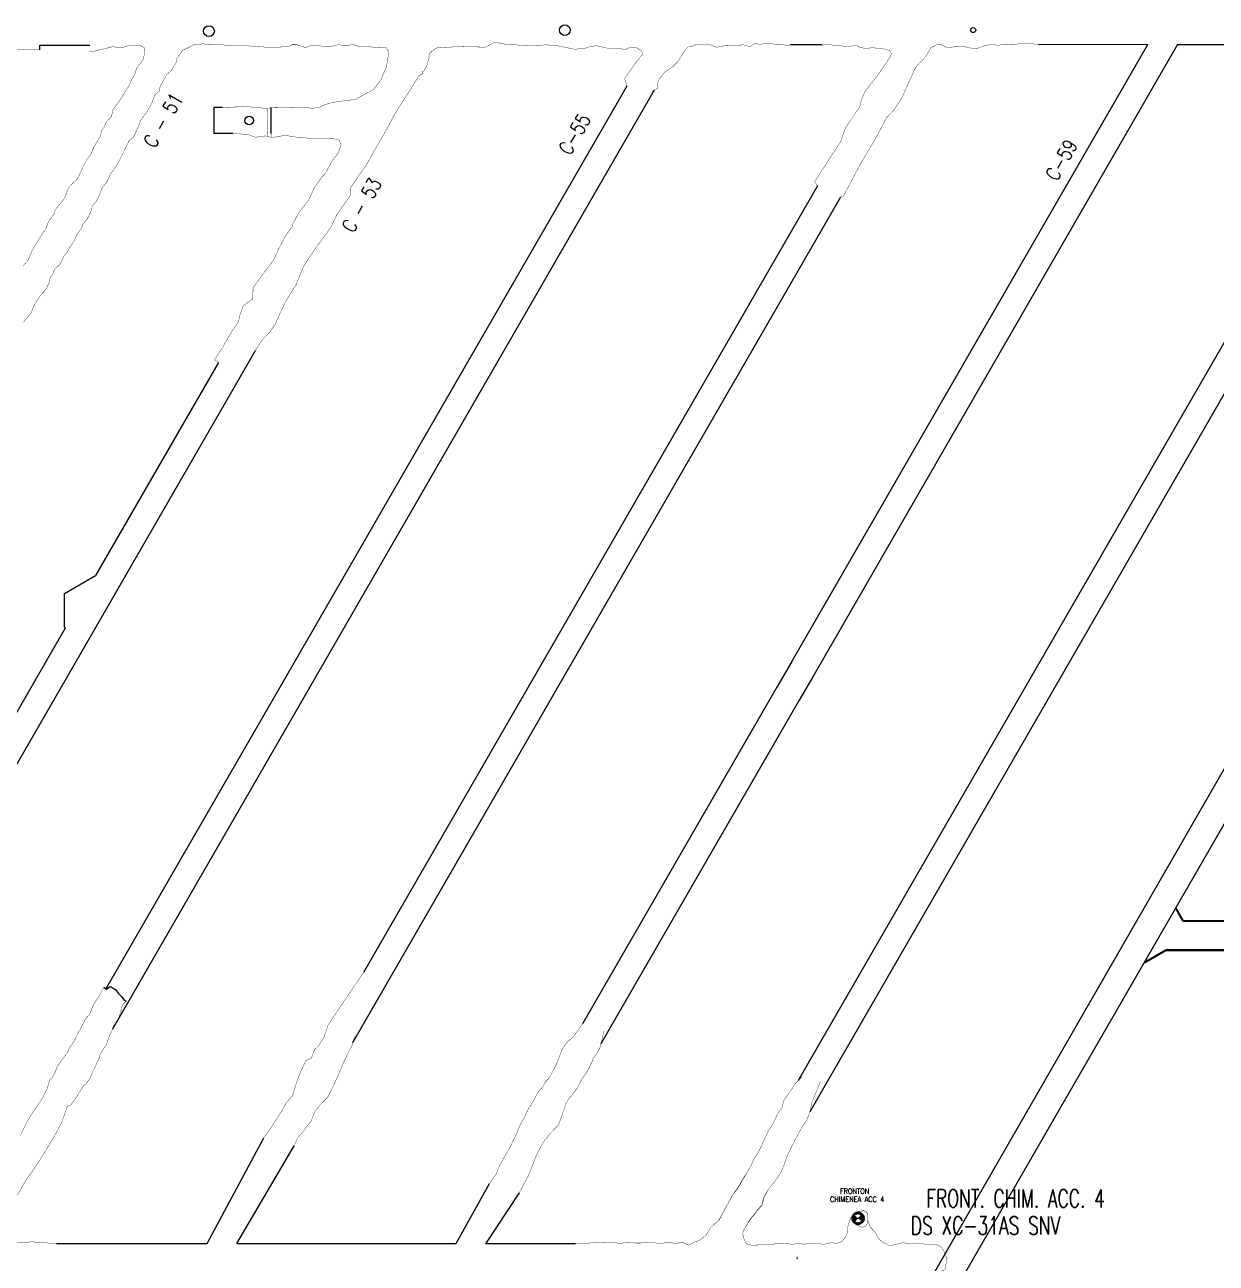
# Model space of a CAD drawing. Header units: millimetres. Extents: x -28 to 1943, y -5245 to 2752.
# Drawn here: x 1517.8 to 1684, y 2084.6 to 2257.1 of the extents above; entities that cross this region are included whole.
import ezdxf
from ezdxf.enums import TextEntityAlignment as Align

# ---------------------------------------------------------------- set-up
doc = ezdxf.new("R2010")
doc.units = ezdxf.units.MM
doc.linetypes.add('CONTINUA', pattern=[0])
doc.styles.add('ROMANS', font='romans.shx', dxfattribs={"width": 0.8})

msp = doc.modelspace()

# ---------------------------------------------------------------- hatches: boundary and pattern name
h = msp.add_hatch(color=3)
h.dxf.hatch_style = 1
h.paths.add_polyline_path([(1634.497, 2091.392), (1634.015, 2090.818), (1634.765, 2090.818, 0.2216947)])
h.paths.add_polyline_path([(1634.765, 2090.818), (1634.015, 2090.818), (1634.59, 2090.336, 0.176327)])
h.paths.add_polyline_path([(1634.015, 2090.818), (1633.265, 2090.818, 0.2216947), (1633.533, 2090.243)])
h.paths.add_polyline_path([(1633.441, 2091.3, 0.176327), (1633.265, 2090.818), (1634.015, 2090.818)])

# ---------------------------------------------------------------- linework, layer by layer
at = {"lineweight": 35}
for p, q in [((1678.308, 2134.011), (1679.308, 2132.279)), ((1679.308, 2132.279), (1716.662, 2132.279)), ((1673.939, 2126.447), (1676.939, 2128.179))]:
    msp.add_line(p, q, dxfattribs=at)
at = {"color": 3, "lineweight": 40}
msp.add_line((1676.939, 2128.179), (1716.662, 2128.179), dxfattribs=at)
at = {"color": 5, "linetype": 'Continuous', "const_width": 0.05}
for points in [[(1519.946, 2253.675), (1517.762, 2253.659), (1515.814, 2253.853), (1514.125, 2254.181)], [(1517.644, 2223.564), (1518.186, 2224.185), (1518.316, 2224.343), (1518.627, 2225.149), (1518.694, 2225.288), (1518.798, 2225.581), (1519.404, 2226.584), (1519.939, 2227.457), (1520.263, 2228.022), (1520.765, 2228.658), (1521.058, 2229.546), (1521.365, 2230.021), (1521.489, 2230.211), (1521.975, 2230.821), (1522.043, 2231.237), (1522.499, 2231.925), (1522.885, 2232.354), (1523.245, 2232.787), (1523.489, 2233.266), (1523.531, 2233.409), (1523.779, 2234.039), (1524.058, 2234.598), (1525.075, 2235.549), (1525.627, 2236.563), (1525.84, 2237.107), (1526.437, 2238.298), (1527.096, 2239.18), (1527.452, 2240.07), (1527.725, 2240.54), (1528.402, 2241.647), (1528.534, 2242.433), (1528.865, 2242.792), (1529.237, 2243.608), (1529.661, 2244.078), (1529.992, 2244.464), (1529.965, 2244.541), (1530.129, 2245.294), (1530.144, 2245.314), (1530.963, 2246.442), (1531.345, 2246.994), (1531.529, 2247.309), (1532.47, 2248.827), (1532.594, 2249.246), (1533.124, 2250.159), (1533.267, 2250.54), (1533.381, 2250.983), (1534.338, 2252.277), (1534.48, 2252.923), (1534.518, 2253.947), (1533.869, 2254.298), (1532.54, 2254.292), (1531.355, 2253.958), (1530.075, 2254.082), (1527.166, 2253.374), (1526.775, 2253.439)], [(1549.117, 2254.191), (1547.742, 2254.208), (1546.423, 2254.207), (1545.05, 2254.413), (1543.83, 2254.409), (1542.632, 2254.481), (1541.408, 2254.359), (1540.699, 2253.997), (1539.802, 2253.547), (1539.03, 2252.413), (1538.921, 2251.836), (1538.3, 2250.796), (1537.656, 2250.232), (1536.709, 2248.551), (1536.589, 2247.86), (1536.477, 2247.785), (1535.974, 2247.365), (1535.697, 2246.613), (1535.509, 2246.15), (1534.847, 2244.966), (1534.095, 2244.003), (1533.447, 2242.426), (1532.962, 2241.469), (1532.384, 2241), (1531.953, 2240.109), (1531.506, 2239.16), (1530.938, 2238.057), (1530.318, 2237.067), (1529.784, 2236.33), (1529.226, 2235.134), (1528.608, 2234.421), (1528.198, 2233.244), (1527.722, 2232.449), (1527.285, 2231.902), (1527.263, 2231.824), (1527.078, 2231.208), (1526.568, 2230.104), (1526.229, 2229.696), (1525.914, 2229.304), (1525.856, 2229.055), (1525.56, 2228.558), (1525.086, 2227.873), (1524.79, 2227.138), (1524.167, 2226.188), (1523.711, 2225.418), (1523.269, 2224.856), (1523.099, 2224.451), (1522.813, 2223.87), (1522.447, 2223.475), (1522.033, 2223.149), (1521.736, 2222.371), (1521.418, 2221.97), (1521.312, 2221.697), (1521.256, 2221.239), (1520.875, 2220.436), (1520.483, 2219.905), (1520.08, 2219.457), (1519.691, 2218.927), (1519.265, 2218.245), (1518.942, 2217.639), (1518.793, 2217.078), (1517.65, 2215.687)], [(1549.117, 2254.191), (1551.87, 2253.998), (1553.025, 2253.983)], [(1566.728, 2253.981), (1566.023, 2254.068), (1564.953, 2254.171), (1564.44, 2254.133), (1563.876, 2254.316), (1563.353, 2254.39), (1563.043, 2254.214), (1561.522, 2254.361), (1560.743, 2254.175), (1559.821, 2254.107), (1558.676, 2254.241), (1558.098, 2254.259), (1557.542, 2254.189), (1556.965, 2253.976), (1556.393, 2254.16), (1555.784, 2254.373), (1555.1, 2254.374), (1554.838, 2254.195), (1553.025, 2253.983)], [(1567.666, 2249.913), (1568.2, 2251.127), (1568.27, 2251.377), (1568.556, 2253.075), (1568.529, 2253.517), (1568.432, 2253.622), (1568.233, 2253.951), (1567.963, 2254.032), (1566.728, 2253.981)], [(1601.777, 2248.598), (1601.474, 2249.665), (1603.051, 2251.881), (1603.759, 2252.805), (1603.938, 2252.928), (1603.9, 2253.379), (1603.834, 2253.464), (1603.578, 2253.649), (1603.228, 2253.905), (1602.823, 2253.98), (1602.613, 2253.913), (1602.338, 2253.934), (1602.092, 2253.958), (1601.878, 2253.779), (1601.283, 2253.721), (1600.847, 2253.878), (1600.263, 2253.872), (1599.751, 2253.873), (1599.093, 2253.88), (1597.544, 2254.239), (1597.119, 2254.159), (1596.648, 2254.091), (1596.126, 2253.942), (1595.962, 2253.834), (1594.437, 2253.745), (1592.751, 2254.092), (1591.835, 2254.281), (1590.389, 2254.347), (1589.653, 2254.273), (1588.216, 2254.315), (1587.46, 2254.199), (1586.605, 2254.32), (1585.935, 2254.381), (1585.196, 2254.343), (1584.243, 2254.592), (1583.239, 2254.647), (1582.061, 2254.029), (1578.371, 2254.107), (1577.803, 2254.071), (1575.866, 2253.973), (1575.717, 2253.927), (1575.537, 2253.993), (1575.206, 2253.879), (1574.927, 2253.693), (1574.87, 2253.629), (1574.515, 2253.433), (1574.536, 2253.371), (1574.17, 2253.109), (1574.227, 2253.055), (1574.172, 2252.719), (1574.225, 2252.616), (1574.095, 2252.148), (1574.009, 2251.921), (1573.963, 2251.675), (1573.856, 2251.292), (1573.774, 2251.179), (1573.548, 2250.85), (1573.498, 2250.721), (1573.237, 2250.616), (1573.375, 2250.349), (1572.787, 2250.054), (1572.128, 2248.933)], [(1618.935, 2254.113), (1617.848, 2254.381), (1617.361, 2254.203), (1616.194, 2254.253), (1615.322, 2254.206), (1614.28, 2254.015), (1613.165, 2254.451), (1613.112, 2254.386), (1612.484, 2254.405), (1611.457, 2254.411), (1611.129, 2254.205), (1610.289, 2254.048), (1610.166, 2253.906), (1610.026, 2253.768), (1609.66, 2253.281), (1609.465, 2252.908), (1609.409, 2252.84), (1608.947, 2252.076), (1608.136, 2251.243), (1607.48, 2250.853), (1607.231, 2250.654), (1606.958, 2250.426), (1606.343, 2249.623), (1606.063, 2249.062), (1606.091, 2248.347), (1605.327, 2247.848)]]:
    msp.add_lwpolyline(points, dxfattribs=at)
for points in [[(1519.946, 2253.675), (1519.946, 2254.303)], [(1519.946, 2254.303), (1526.912, 2254.302)], [(1519.946, 2253.675), (1519.946, 2254.303)], [(1519.946, 2254.303), (1526.912, 2254.302)], [(1544.21, 2245.61), (1544.21, 2242.01)], [(1544.21, 2245.61), (1544.21, 2242.01)], [(1549.943, 2211.691), (1505.594, 2134.875)], [(1549.943, 2211.691), (1505.594, 2134.875)], [(1544.853, 2210.075), (1527.71, 2180.382)], [(1544.853, 2210.075), (1527.71, 2180.382)], [(1523.371, 2177.876), (1527.71, 2180.382)], [(1523.371, 2177.876), (1527.71, 2180.382)], [(1523.371, 2173.21), (1523.371, 2177.876)], [(1523.371, 2173.21), (1523.371, 2177.876)], [(1523.47, 2173.038), (1502.752, 2137.153)], [(1523.47, 2173.038), (1502.752, 2137.153)], [(1523.371, 2173.21), (1523.47, 2173.038)], [(1523.371, 2173.21), (1523.47, 2173.038)], [(1624.717, 2168.332), (1622.699, 2164.836)], [(1624.717, 2168.332), (1622.699, 2164.836)], [(1627.835, 2166.532), (1625.816, 2163.036)], [(1627.835, 2166.532), (1625.816, 2163.036)]]:
    msp.add_lwpolyline(points)
at = {"linetype": 'Continuous', "const_width": 0.05}
for points in [[(1624.588, 2254.396), (1624.446, 2254.286), (1622.934, 2254.375), (1621.685, 2254.537), (1621.071, 2254.549), (1620.425, 2254.415), (1619.626, 2254.519), (1618.935, 2254.113)], [(1628.99, 2254.396), (1629.03, 2254.311), (1630.116, 2254.41), (1630.415, 2254.325), (1631.102, 2254.253), (1631.927, 2254.174), (1632.506, 2254.063), (1633.228, 2254.213), (1633.921, 2254.187), (1634.29, 2254.019), (1634.82, 2253.886), (1635.436, 2253.867), (1635.954, 2253.961), (1636.826, 2253.859), (1637.626, 2253.779), (1638.38, 2253.597)], [(1642.492, 2251.761), (1643.124, 2252.295), (1643.505, 2252.818), (1643.842, 2253.376), (1644.192, 2253.964), (1644.904, 2254.333), (1645.496, 2254.425), (1645.812, 2254.282), (1646.156, 2254.063), (1646.813, 2253.972), (1647.592, 2254.099), (1648.466, 2254.079), (1649.21, 2254.04), (1649.859, 2253.868), (1650.394, 2253.783), (1651.559, 2254.187), (1652.298, 2254.348), (1652.927, 2254.411), (1653.369, 2254.293), (1654.097, 2254.354), (1654.878, 2254.38), (1655.717, 2254.425), (1656.562, 2254.493), (1657.795, 2254.498), (1659.168, 2254.441)], [(1628.366, 2234.721), (1627.949, 2235.263), (1631.592, 2240.876), (1632.217, 2242.693), (1634.317, 2245.833), (1634.451, 2246.619), (1634.953, 2247.819), (1636.653, 2249.978), (1638.036, 2251.94), (1638.673, 2253.056), (1638.38, 2253.597)], [(1642.492, 2251.761), (1641.924, 2251.001), (1640.988, 2248.859), (1640.063, 2246.862), (1638.952, 2245.212), (1637.98, 2244.197), (1636.376, 2241.132), (1634.425, 2237.897), (1631.923, 2233.168), (1631.63, 2233.174)], [(1545.421, 2245.61), (1548.693, 2245.751), (1551.712, 2245.481), (1551.93, 2245.531), (1552.255, 2245.6), (1554.537, 2245.578), (1556.533, 2245.639), (1558.005, 2245.504), (1558.884, 2245.659), (1560.084, 2246.137), (1561.344, 2246.435), (1562.903, 2246.603), (1564.075, 2246.794), (1565.106, 2247.395), (1566.401, 2248.069), (1567.52, 2249.489), (1567.666, 2249.913)], [(1572.128, 2248.933), (1570.76, 2246.808), (1570.063, 2245.728), (1569.375, 2244.605), (1567.795, 2241.682), (1566.615, 2239.677), (1565.472, 2237.629), (1564.099, 2235.69)], [(1551.712, 2245.481), (1551.675, 2244.387), (1551.731, 2243.208), (1551.691, 2242.521), (1551.717, 2241.564)], [(1552.341, 2241.468), (1552.258, 2241.466), (1552.209, 2242.474), (1552.211, 2243.211), (1552.18, 2244.383), (1552.224, 2245.494), (1552.255, 2245.6)], [(1559.782, 2236.481), (1560.717, 2238.249), (1561.453, 2239.118), (1561.944, 2240.376), (1561.692, 2241.065), (1560.657, 2241.319), (1559.074, 2241.351), (1557.345, 2241.349), (1556.055, 2241.428), (1554.164, 2241.731), (1552.542, 2241.468), (1552.141, 2241.468), (1551.717, 2241.564), (1551.436, 2241.661), (1549.997, 2241.476), (1549.092, 2241.813), (1548.026, 2241.923), (1546.824, 2242.01)], [(1559.782, 2236.481), (1559.232, 2235.896), (1558.227, 2234.475), (1557.416, 2232.721), (1556.013, 2230.933), (1555.241, 2229.447), (1555.136, 2229.026)], [(1558.77, 2226.586), (1558.928, 2226.74), (1560.524, 2228.937), (1561.365, 2230.707), (1563.195, 2233.302), (1563.235, 2234.409), (1563.605, 2234.969), (1564.099, 2235.69)], [(1555.136, 2229.026), (1554.199, 2227.742), (1553.2, 2225.85)], [(1556.687, 2223.475), (1557.591, 2224.833), (1558.77, 2226.586)], [(1553.2, 2225.85), (1553.034, 2225.454), (1552.469, 2224.267), (1551.077, 2222.44), (1549.666, 2220.509), (1549.637, 2218.96), (1548.308, 2217.986)], [(1552.802, 2215.472), (1553.063, 2216.142), (1554.22, 2218.633), (1555.677, 2220.943), (1556.6, 2223.206), (1556.687, 2223.475)], [(1548.308, 2217.986), (1547.872, 2216.858), (1547.622, 2215.72), (1546.666, 2214.364)], [(1546.666, 2214.364), (1545.441, 2212.227), (1544.288, 2210.442), (1544.614, 2210.228), (1544.853, 2210.075)], [(1549.927, 2211.666), (1550.964, 2213.255), (1551.997, 2214.319), (1552.802, 2215.472)], [(1551.158, 2102.045), (1552.148, 2103.421), (1552.928, 2104.653), (1553.702, 2105.794), (1554.013, 2106.399), (1554.341, 2106.952), (1555.151, 2107.909), (1555.738, 2109.751), (1556.219, 2111.046), (1557.01, 2112.785), (1557.807, 2113.141), (1558.217, 2114.312), (1558.74, 2114.791), (1559.584, 2116.101), (1560.126, 2117.764), (1565.053, 2125.06)], [(1517.228, 2102.391), (1518.257, 2104.458), (1519.245, 2106.002), (1520.39, 2107.698), (1520.628, 2108.24), (1520.907, 2108.757), (1521.354, 2110.176), (1521.652, 2110.421), (1522.074, 2111.168), (1522.318, 2111.874), (1522.865, 2112.687), (1523.459, 2113.482), (1523.792, 2113.827), (1523.923, 2114.324), (1524.564, 2115.254), (1524.856, 2115.767), (1525.405, 2116.923), (1525.487, 2116.962), (1525.855, 2117.725), (1526.404, 2118.727), (1526.909, 2119.291), (1527.103, 2119.811), (1527.37, 2120.518), (1527.992, 2121.492), (1528.418, 2122.167), (1528.849, 2123.026)], [(1516.777, 2093.981), (1517.934, 2096.034), (1518.939, 2097.436), (1520.244, 2099.427), (1521.839, 2102.028), (1522.992, 2104.192), (1523.759, 2106.407), (1524.275, 2106.63), (1525.18, 2107.91), (1525.402, 2108.324), (1526.093, 2109.346), (1526.338, 2109.536), (1526.937, 2110.331), (1527.285, 2111.178), (1527.552, 2111.691), (1527.976, 2112.701), (1528.21, 2113.087), (1528.375, 2113.704), (1529.209, 2115.02), (1529.689, 2116.388), (1529.922, 2116.719), (1530.183, 2117.607), (1530.871, 2118.5), (1531.177, 2119.475), (1531.446, 2120.55), (1531.963, 2121.101)], [(1582.607, 2095.615), (1583.65, 2097.138), (1583.783, 2097.561), (1584.144, 2098.406), (1585.539, 2100.787), (1586.509, 2102.831), (1586.954, 2103.957), (1587.456, 2104.751), (1588.115, 2106.226), (1588.325, 2106.422), (1588.96, 2107.547), (1589.352, 2108.344), (1590.102, 2109.182), (1590.415, 2109.837), (1591.016, 2110.452), (1591.406, 2111.234), (1591.792, 2111.987), (1592.1, 2112.612), (1592.402, 2113.407), (1592.865, 2114.593), (1593.619, 2115.556), (1594.164, 2115.917), (1595.619, 2117.932)], [(1563.832, 2116.263), (1563.599, 2115.374), (1563.45, 2114.845), (1563.293, 2114.585), (1562.323, 2112.628), (1561.569, 2110.827), (1561.024, 2109.605), (1560.137, 2107.786), (1558.986, 2106.596), (1558.299, 2105.707), (1557.715, 2104.253), (1557.584, 2104.161), (1556.62, 2102.893), (1555.908, 2102.066), (1555.41, 2100.94)], [(1598.616, 2116.974), (1598.031, 2114.598), (1597.712, 2113.99), (1597.054, 2113.065), (1597.027, 2112.842), (1596.287, 2111.348), (1595.369, 2109.987), (1594.889, 2108.993), (1594.234, 2108.123), (1593.647, 2107.445), (1593.286, 2106.806), (1592.817, 2105.394), (1592.398, 2104.242), (1592.216, 2103.766), (1591.935, 2103.516), (1591.149, 2102.688), (1590.258, 2101.583), (1589.503, 2100.322), (1589.07, 2099.339), (1588.565, 2098.044), (1588.054, 2096.749), (1586.775, 2094.384)], [(1614.613, 2090.463), (1615.164, 2091.554), (1615.777, 2092.693), (1616.404, 2093.873), (1617.326, 2095.249), (1617.446, 2095.403), (1617.903, 2096.302), (1618.495, 2097.103), (1618.527, 2097.198), (1619.165, 2098.277), (1619.416, 2098.962), (1619.498, 2099.128), (1620.07, 2099.961), (1620.48, 2100.768), (1621.03, 2101.97), (1621.576, 2103.145), (1622.204, 2104.084), (1622.821, 2105.437), (1623.435, 2106.269), (1623.642, 2107.226), (1624.744, 2108.763), (1625.191, 2109.535), (1626.214, 2110.544)], [(1628.742, 2109.824), (1627.53, 2106.839), (1627.319, 2105.657), (1626.857, 2104.505), (1626.189, 2103.508), (1625.234, 2101.727), (1624.625, 2100.565), (1624.1, 2099.409), (1623.696, 2098.268), (1623.211, 2097.096), (1622.258, 2095.795), (1621.6, 2094.975), (1621.077, 2094.096), (1620.825, 2093.647), (1620.643, 2092.748), (1620.026, 2092.058), (1619.665, 2091.576), (1619.044, 2090.785), (1618.738, 2090.387), (1618.472, 2089.784), (1618.045, 2089.167)], [(1594.603, 2087.286), (1599.585, 2087.515), (1600.991, 2087.286), (1601.403, 2087.442), (1603.074, 2087.376), (1604.045, 2087.382), (1604.756, 2087.454), (1605.377, 2087.469), (1606.312, 2087.296), (1606.723, 2087.305), (1607.298, 2087.461), (1607.729, 2087.479), (1608.554, 2087.291), (1609.014, 2087.387), (1609.536, 2087.5), (1610.088, 2087.215), (1610.494, 2087.126), (1610.926, 2087.354), (1611.321, 2087.585), (1611.748, 2087.669), (1612.23, 2087.994), (1612.902, 2088.599), (1613.441, 2089.496), (1614.039, 2090.068), (1614.388, 2090.308), (1614.857, 2090.993), (1615.505, 2092.222), (1616.21, 2093.476), (1616.639, 2094.251), (1617.139, 2094.808), (1617.958, 2096.216), (1619.165, 2098.277)], [(1621.4, 2094.588), (1620.841, 2093.615), (1620.766, 2093.124), (1620.619, 2092.615), (1619.209, 2090.928), (1618.66, 2090.177), (1618.204, 2089.395), (1617.937, 2088.73), (1618.029, 2088.186), (1618.214, 2087.745), (1618.359, 2087.387), (1618.592, 2087.194), (1619.178, 2087.082), (1620.2, 2087.104), (1620.921, 2087.208), (1621.589, 2087.217), (1622.662, 2087.248), (1624.023, 2087.369), (1624.591, 2087.21), (1625.92, 2087.278), (1626.463, 2087.219), (1627.657, 2087.311), (1628.402, 2087.319), (1628.866, 2087.234), (1629.281, 2087.215), (1629.607, 2087.278), (1629.9, 2087.345), (1630.309, 2087.421), (1630.798, 2087.347), (1631.192, 2087.376), (1631.554, 2087.475), (1631.873, 2087.69), (1632.079, 2087.972), (1632.313, 2088.302), (1632.506, 2088.792), (1632.577, 2089.427), (1632.632, 2089.859), (1632.825, 2090.36), (1633.045, 2091.018), (1633.656, 2091.692), (1634.452, 2091.839), (1634.787, 2091.902), (1635.047, 2091.78), (1635.343, 2091.463), (1635.381, 2091.069), (1635.36, 2090.668), (1635.732, 2089.576), (1636.139, 2089.177), (1636.536, 2088.638), (1636.771, 2088.23), (1636.943, 2087.882), (1637.144, 2087.745), (1637.403, 2087.517), (1637.728, 2087.37), (1638.072, 2087.202), (1638.329, 2087.08), (1638.86, 2087.094), (1639.47, 2087.241), (1640.202, 2087.429), (1640.844, 2087.332), (1641.826, 2087.351), (1642.783, 2087.362), (1643.15, 2087.241)], [(1522.241, 2087.286), (1518.815, 2087.539), (1516.074, 2087.327)], [(1643.15, 2087.241), (1643.831, 2087.143), (1645.368, 2087.087), (1645.948, 2086.357), (1646.394, 2085.123), (1646.405, 2085.148), (1646.141, 2083.685), (1644.522, 2082.828), (1642.702, 2083.003)]]:
    msp.add_lwpolyline(points, dxfattribs=at)
at = {"linetype": 'Continuous'}
for points in [[(1624.588, 2254.396), (1628.99, 2254.396)], [(1624.588, 2254.396), (1628.99, 2254.396)], [(1624.717, 2168.332), (1674.406, 2254.396)], [(1624.717, 2168.332), (1674.406, 2254.396)], [(1709.039, 2254.396), (1625.686, 2110.023)], [(1709.039, 2254.396), (1625.686, 2110.023)], [(1713.196, 2254.396), (1627.313, 2105.641)], [(1713.196, 2254.396), (1627.313, 2105.641)], [(1678.563, 2254.396), (1627.835, 2166.532)], [(1678.563, 2254.396), (1627.835, 2166.532)], [(1741.088, 2254.456), (1741.731, 2251.858), (1639.573, 2074.456)], [(1659.168, 2254.441), (1674.406, 2254.396)], [(1659.168, 2254.441), (1674.406, 2254.396)], [(1678.563, 2254.396), (1709.039, 2254.396)], [(1678.563, 2254.396), (1709.039, 2254.396)], [(1601.777, 2248.598), (1529.15, 2122.805)], [(1601.777, 2248.598), (1529.15, 2122.805)], [(1605.605, 2248.03), (1530.056, 2117.174)], [(1605.605, 2248.03), (1530.056, 2117.174)], [(1545.421, 2245.61), (1544.21, 2245.61)], [(1545.421, 2245.61), (1544.21, 2245.61)], [(1552.207, 2242.01), (1552.207, 2245.61)], [(1546.824, 2242.01), (1544.21, 2242.01)], [(1546.824, 2242.01), (1544.21, 2242.01)], [(1628.366, 2234.721), (1565.053, 2125.06)], [(1628.366, 2234.721), (1565.053, 2125.06)], [(1563.58, 2115.309), (1631.63, 2233.174)], [(1563.58, 2115.309), (1631.63, 2233.174)], [(1642.824, 2072.578), (1642.828, 2072.576), (1705.546, 2181.234)], [(1622.699, 2164.836), (1595.619, 2117.932)], [(1622.699, 2164.836), (1595.619, 2117.932)], [(1625.816, 2163.036), (1598.165, 2115.143)], [(1625.816, 2163.036), (1598.165, 2115.143)], [(1528.849, 2123.026), (1529.218, 2122.755), (1529.725, 2123.128), (1530.165, 2122.894), (1530.528, 2122.638), (1530.644, 2122.524), (1530.886, 2122.127), (1531.317, 2121.722), (1531.695, 2121.229), (1531.963, 2121.101)], [(1543.245, 2087.286), (1551.158, 2102.045)], [(1543.245, 2087.286), (1551.158, 2102.045)], [(1547.402, 2087.286), (1555.41, 2100.94)], [(1547.402, 2087.286), (1555.41, 2100.94)], [(1582.607, 2095.615), (1577.921, 2087.279)], [(1582.607, 2095.615), (1577.921, 2087.279)], [(1586.775, 2094.384), (1582.081, 2087.284)], [(1586.775, 2094.384), (1582.081, 2087.284)], [(1522.241, 2087.286), (1543.245, 2087.286)], [(1522.241, 2087.286), (1543.245, 2087.286)], [(1547.402, 2087.286), (1577.925, 2087.286)], [(1547.402, 2087.286), (1577.925, 2087.286)], [(1582.082, 2087.286), (1594.603, 2087.286)], [(1582.082, 2087.286), (1594.603, 2087.286)]]:
    msp.add_lwpolyline(points, dxfattribs=at)
at = {"linetype": 'Continuous', "const_width": 0.05}
msp.add_lwpolyline([(1633.618, 2090.026, 0.0358385), (1633.899, 2089.833, 0.0462592), (1634.138, 2089.72, 0.0154427), (1634.415, 2089.629, 0.0312025), (1634.556, 2089.597, 0.0898453), (1634.732, 2089.6, 0.0668471), (1634.955, 2089.677, 0.1407248), (1635.216, 2089.916, 0.1115409), (1635.358, 2090.336, 0.0178345), (1635.384, 2090.717, 0.0193407), (1635.381, 2091.069, 0.0128751), (1635.364, 2091.316, 0.021442), (1635.343, 2091.463, 0.1430009), (1635.26, 2091.628, 0.099493), (1635.047, 2091.78, 0.1078681), (1634.749, 2091.844, 0.0604541), (1634.214, 2091.775, 0.0268842), (1633.889, 2091.674, 0.0690565), (1633.771, 2091.611, 0.0868629), (1633.726, 2091.564, 0.0200122), (1633.579, 2091.325, 0.1367793), (1633.425, 2090.701, 0.1249024), (1633.618, 2090.026)], format="xyb", dxfattribs=at)
at = {"linetype": 'Continuous'}
for centre, radius in [((1543.517, 2256.26), 0.75), ((1593.137, 2256.396), 0.75), ((1650.068, 2256.396), 0.35)]:
    msp.add_circle(centre, radius, dxfattribs=at)
msp.add_circle((1549.109, 2243.81), 0.599)
at = {"color": 3, "lineweight": 50}
msp.add_circle((1634.015, 2090.818), 0.75, dxfattribs=at)
msp.add_circle((1634.015, 2090.818), 0.75, dxfattribs=at)
at = {"color": 3}
msp.add_point((1634.015, 2090.818), dxfattribs=at)
msp.add_point((1634.015, 2090.818), dxfattribs=at)
at = {"linetype": 'ByBlock'}
msp.add_point((1625.539, 2085.275, 2216.176), dxfattribs=at)

# ---------------------------------------------------------------- texts
at = {"style": 'ROMANS', "width": 0.8}
for s, p in [('C - 51', (1535.987, 2239.816)), ('C-55', (1593.889, 2238.826)), ('C-59', (1661.768, 2235.226)), ('C - 53', (1563.662, 2227.991))]:
    msp.add_text(s, height=2, rotation=60.34719, dxfattribs=at).set_placement(p)
for s, p in [('CHIMENEA ACC 4', (1630.103, 2093.097)), ('FRONTON', (1631.488, 2094.233))]:
    msp.add_text(s, height=0.75, dxfattribs=at).set_placement(p)
at = {"color": 7, "linetype": 'CONTINUA', "lineweight": 13, "style": 'ROMANS', "width": 0.7}
for s, p in [('FRONT. CHIM. ACC. 4  ', (1670.825, 2092.338)), ('DS XC-31AS SNV', (1662.218, 2088.551))]:
    msp.add_text(s, height=2.5, dxfattribs=at).set_placement(p, align=Align.RIGHT)

doc.saveas('drawing.dxf')
